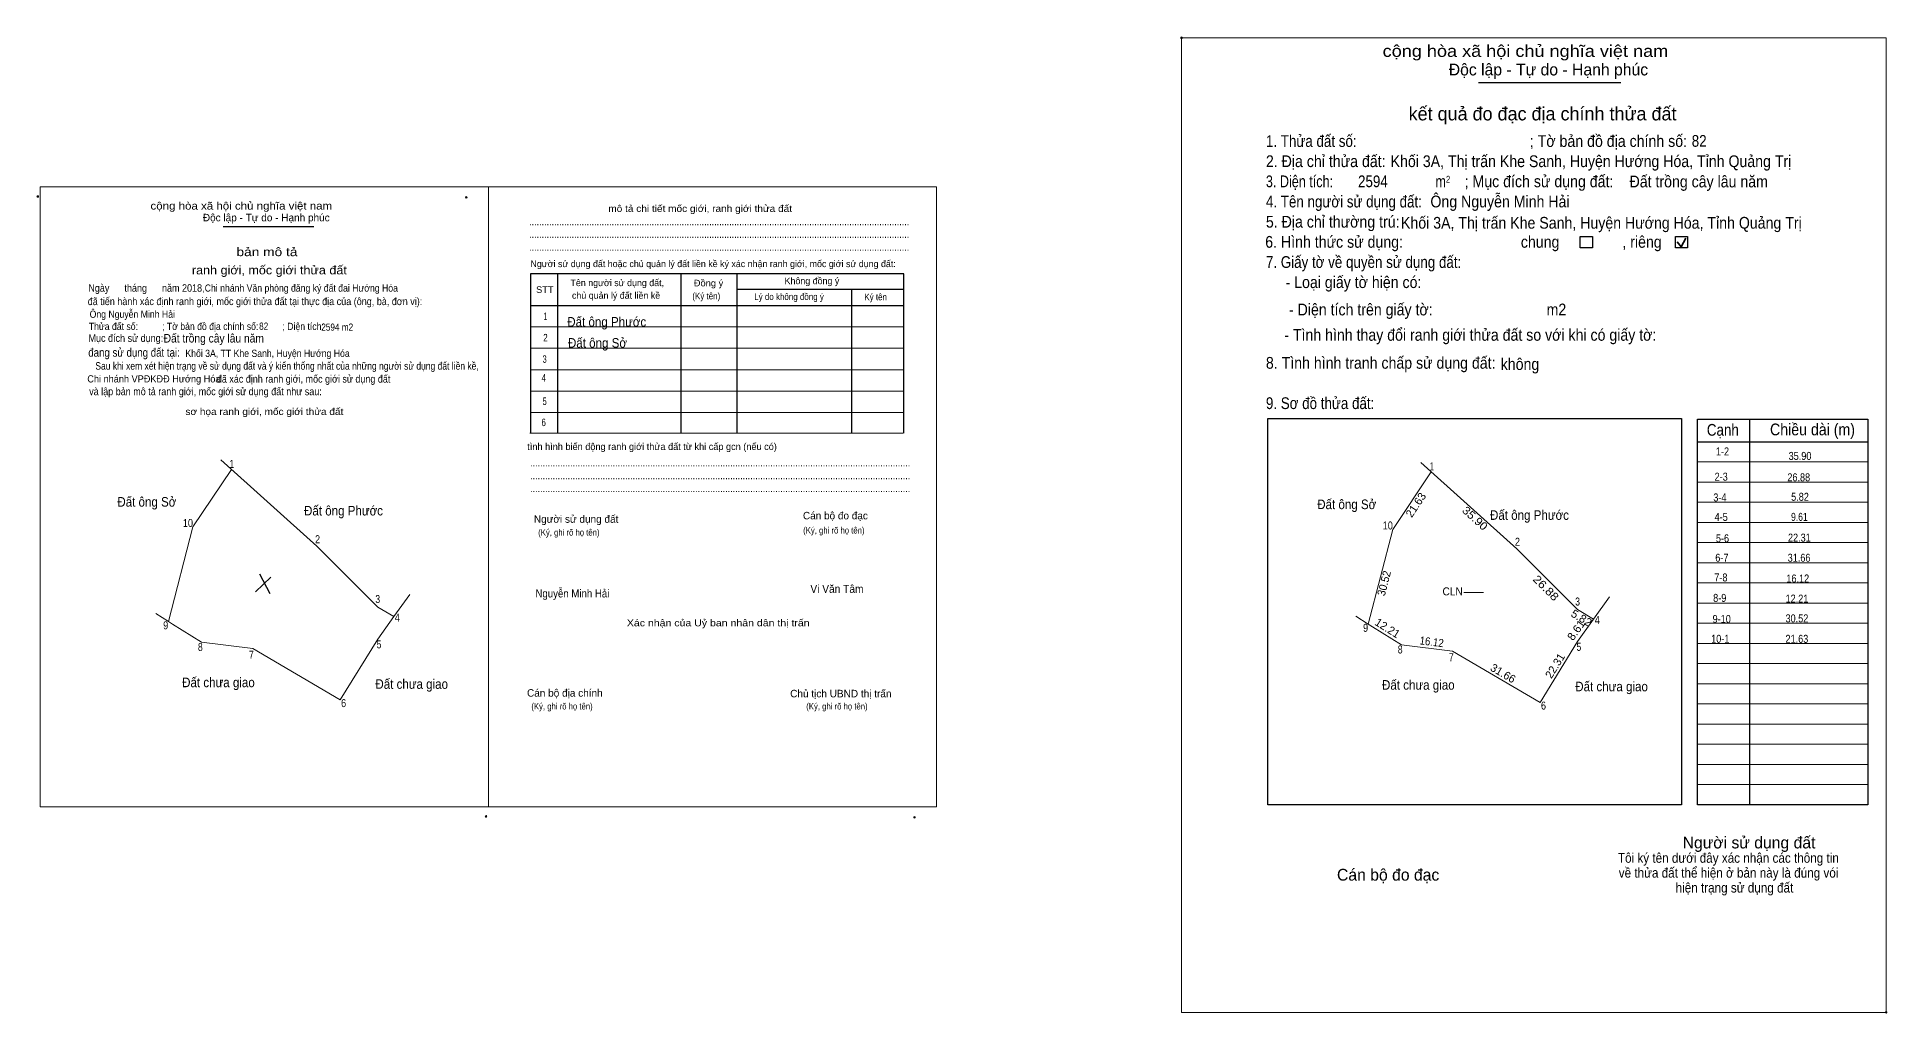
# Model space of a CAD drawing. Header units: metres. Extents: x 552516 to 553950, y 1838643 to 1838948.
# Drawn here: x 553372 to 553950, y 1838643 to 1838948 of the extents above; entities that cross this region are included whole.
import ezdxf
from ezdxf.enums import TextEntityAlignment as Align

# ---------------------------------------------------------------- set-up
doc = ezdxf.new("R2010")
doc.units = ezdxf.units.M
doc.header["$PDMODE"] = 32
doc.header["$PDSIZE"] = 0.5
for name, color, linetype, lineweight in [('17', 7, 'Continuous', 13), ('2', 7, 'Continuous', 13), ('63', 7, 'Continuous', 13), ('7', 7, 'Continuous', 13)]:
    doc.layers.add(name, color=color, linetype=linetype, lineweight=lineweight)
for name, color, linetype in [('25', 7, 'Continuous'), ('4', 7, 'Continuous'), ('6', 7, 'Continuous')]:
    doc.layers.add(name, color=color, linetype=linetype)

msp = doc.modelspace()

# ---------------------------------------------------------------- linework, layer by layer
at = {"layer": '2'}
for p, q in [((553817.78, 1838774.92), (553823.97, 1838774.92)), ((553413.14, 1838765.8), (553409.24, 1838768.28)), ((553413.14, 1838765.8), (553414.43, 1838764.97)), ((553787.93, 1838765.02), (553784.03, 1838767.5)), ((553787.93, 1838765.02), (553789.22, 1838764.19))]:
    msp.add_line(p, q, dxfattribs=at)
for points in [[(553429.52, 1838816.31), (553459.52, 1838789.34), (553478.54, 1838770.34), (553483.53, 1838767.34)], [(553804.31, 1838815.53), (553834.31, 1838788.56), (553853.33, 1838769.56), (553858.32, 1838766.56)], [(553413.14, 1838765.8), (553420.82, 1838795.34), (553432.82, 1838813.34)], [(553787.93, 1838765.02), (553795.61, 1838794.56), (553807.61, 1838812.56)], [(553488.51, 1838774.29), (553483.53, 1838767.34), (553478.52, 1838760.34)], [(553863.3, 1838773.51), (553858.32, 1838766.56), (553853.31, 1838759.56)], [(553478.52, 1838760.34), (553466.82, 1838741.34), (553439.5, 1838757.34), (553423.5, 1838759.34), (553414.43, 1838764.97)], [(553853.31, 1838759.56), (553841.61, 1838740.56), (553814.29, 1838756.56), (553798.29, 1838758.56), (553789.22, 1838764.19)]]:
    msp.add_lwpolyline(points, dxfattribs=at)
at = {"layer": '63', "lineweight": 25}
for p, q in [((553445.11, 1838779.69), (553440.36, 1838775.13)), ((553441.57, 1838780.71), (553444.81, 1838774.53))]:
    msp.add_line(p, q, dxfattribs=at)
at = {"layer": '7', "lineweight": 25}
for p, q in [((553822.32, 1838934.18), (553866.83, 1838934.18)), ((553430.25, 1838889.15), (553458.56, 1838889.15)), ((553534.63, 1838874.38), (553534.63, 1838824.66)), ((553573.25, 1838874.18), (553573.25, 1838824.66)), ((553590.68, 1838874.18), (553590.68, 1838824.66)), ((553590.68, 1838869.58), (553642.89, 1838869.58)), ((553626.53, 1838869.58), (553626.53, 1838824.66)), ((553526.24, 1838864.5), (553642.89, 1838864.5)), ((553907.03, 1838829), (553907.03, 1838708.59)), ((553890.76, 1838821.96), (553943.99, 1838821.96))]:
    msp.add_line(p, q, dxfattribs=at)
at = {"layer": '7', "lineweight": 35}
for p, q in [((553884.4, 1838884.43), (553885.65, 1838882.8)), ((553885.65, 1838882.8), (553887.17, 1838885.52))]:
    msp.add_line(p, q, dxfattribs=at)
at = {"layer": '7'}
for p, q in [((553526.24, 1838857.82), (553642.89, 1838857.82)), ((553526.24, 1838851.15), (553642.89, 1838851.15)), ((553526.24, 1838844.47), (553642.89, 1838844.47)), ((553526.24, 1838837.79), (553642.89, 1838837.79)), ((553526.24, 1838831.11), (553642.89, 1838831.11)), ((553526.04, 1838824.66), (553642.69, 1838824.66)), ((553890.76, 1838815.66), (553943.99, 1838815.66)), ((553890.76, 1838809.36), (553943.99, 1838809.36)), ((553890.76, 1838803.07), (553943.99, 1838803.07)), ((553890.76, 1838796.77), (553943.99, 1838796.77)), ((553890.76, 1838790.47), (553943.99, 1838790.47)), ((553890.76, 1838784.17), (553943.99, 1838784.17)), ((553890.76, 1838777.87), (553943.99, 1838777.87)), ((553890.76, 1838771.57), (553943.99, 1838771.57)), ((553890.76, 1838765.27), (553943.99, 1838765.27)), ((553890.76, 1838758.98), (553943.99, 1838758.98)), ((553890.76, 1838752.68), (553943.99, 1838752.68)), ((553890.76, 1838746.38), (553943.99, 1838746.38)), ((553890.76, 1838740.08), (553943.99, 1838740.08)), ((553890.76, 1838733.78), (553943.99, 1838733.78)), ((553890.76, 1838727.48), (553943.99, 1838727.48)), ((553890.76, 1838721.18), (553943.99, 1838721.18)), ((553890.76, 1838714.89), (553943.99, 1838714.89))]:
    msp.add_line(p, q, dxfattribs=at)
for points in [[(553729.61, 1838948.14), (553949.72, 1838948.14), (553949.72, 1838643.71), (553729.61, 1838643.71)], [(553373.1, 1838901.56), (553513.1, 1838901.56), (553513.1, 1838707.91), (553373.1, 1838707.91)], [(553513.11, 1838901.55), (553653.11, 1838901.55), (553653.11, 1838707.91), (553513.11, 1838707.91)], [(553513.11, 1838901.55), (553653.11, 1838901.55), (553653.11, 1838707.91), (553513.11, 1838707.91)]]:
    msp.add_lwpolyline(points, close=True, dxfattribs=at)
at = {"layer": '7', "lineweight": 25}
for points in [[(553854.17, 1838886.05), (553857.95, 1838886.05), (553857.95, 1838882.53), (553854.17, 1838882.53)], [(553883.91, 1838886.05), (553887.69, 1838886.05), (553887.69, 1838882.53), (553883.91, 1838882.53)], [(553756.6, 1838829.21), (553885.72, 1838829.21), (553885.72, 1838708.59), (553756.6, 1838708.59)], [(553890.76, 1838829), (553943.99, 1838829), (553943.99, 1838708.59), (553890.76, 1838708.59)]]:
    msp.add_lwpolyline(points, close=True, dxfattribs=at)
msp.add_lwpolyline([(553642.89, 1838824.66), (553642.89, 1838874.38), (553526.24, 1838874.38), (553526.24, 1838824.66)], dxfattribs=at)
at = {"layer": '7'}
for p in [(553729.61, 1838948.14), (553372.35, 1838898.57), (553506.19, 1838898.29), (553512.35, 1838704.92), (553646.19, 1838704.64), (553949.71, 1838643.71)]:
    msp.add_point(p, dxfattribs=at)

# ---------------------------------------------------------------- texts
at = {"layer": '17'}
for s, width, p in [('Nguyễn Minh Hải', 0.9, (553527.8, 1838773.33)), ('Vi Văn Tâm', 0.95, (553613.67, 1838774.76))]:
    msp.add_text(s, height=2.5, dxfattribs=dict(at, width=width)).set_placement(p)
at = {"layer": '2'}
for s, height, width, p in [('Đất ông Phước', 3, 0.9, (553550.06, 1838857.92)), ('Đất ông Sở', 3, 0.9, (553547.16, 1838851.34)), ('Đất ông Sở', 3, 0.9, (553406.41, 1838801.69)), ('Đất ông Sở', 3, 0.9, (553781.2, 1838800.91)), ('Đất ông Phước', 3, 0.9, (553467.84, 1838798.94)), ('Đất ông Phước', 3, 0.9, (553838.28, 1838797.56)), ('CLN', 2.5, 0.95, (553814.285, 1838773.97)), ('Đất chưa giao', 3, 0.9, (553428.78, 1838745.29)), ('Đất chưa giao', 3, 0.9, (553489.14, 1838744.79)), ('Đất chưa giao', 3, 0.9, (553803.57, 1838744.51)), ('Đất chưa giao', 3, 0.9, (553863.93, 1838744.01))]:
    msp.add_text(s, height=height, dxfattribs=dict(at, width=width)).set_placement(p, align=Align.CENTER)
at = {"layer": '25'}
for s, height, width, p in [('Chi nhánh Văn phòng đăng ký đất đai Hướng Hóa', 2.25, 0.9, (553424.49, 1838868.85)), ('Đất trồng cây lâu năm ', 2.66, 0.9, (553411.66, 1838852.96)), ('Chi nhánh VPĐKĐĐ Hướng Hóa', 2.25, 0.95, (553387.81, 1838840.48))]:
    msp.add_text(s, height=height, dxfattribs=dict(at, width=width)).set_placement(p)
at = {"layer": '4', "width": 0.85}
for s, height, p in [('2594', 3.67, (553784.74, 1838901.47)), ('2594 m2', 2.25, (553460.9, 1838856.64))]:
    msp.add_text(s, height=height, dxfattribs=at).set_placement(p)
at = {"layer": '6', "width": 0.9}
for s, height, p in [('Đất trồng cây lâu năm', 3.67, (553869.55, 1838901.42)), ('Ông Nguyễn Minh Hải', 3.67, (553807.35, 1838895.17)), ('Ông Nguyễn Minh Hải', 2.25, (553388.54, 1838860.68))]:
    msp.add_text(s, height=height, dxfattribs=at).set_placement(p)
at = {"layer": '63'}
for s, width, p in [('1-2', 0.85, (553898.575, 1838817.69)), ('35.90', 0.85, (553922.79, 1838816.28)), ('2-3', 0.85, (553898.165, 1838809.79)), ('26.88', 0.85, (553922.395, 1838809.6)), ('3-4', 0.85, (553897.76, 1838803.31)), ('5.82', 0.85, (553922.79, 1838803.52)), ('4-5', 0.85, (553898.165, 1838797.23)), ('9.61', 0.8, (553922.585, 1838797.24)), ('5-6', 0.85, (553898.575, 1838790.55)), ('22.31', 0.85, (553922.59, 1838790.76)), ('6-7', 0.85, (553898.375, 1838784.48)), ('31.66', 0.85, (553922.495, 1838784.48)), ('7-8', 0.85, (553898.075, 1838778.32)), ('16.12', 0.85, (553922.095, 1838777.99)), ('8-9', 0.85, (553897.72, 1838771.93)), ('12.21', 0.85, (553921.83, 1838771.71)), ('9-10', 0.85, (553898.33, 1838765.35)), ('30.52', 0.85, (553921.825, 1838765.54)), ('10-1', 0.85, (553897.88, 1838759.16)), ('21.63', 0.85, (553921.815, 1838759.15))]:
    msp.add_text(s, height=2.5, dxfattribs=dict(at, width=width)).set_placement(p, align=Align.CENTER)
for s, width, p in [(' 1', 0.75, (553433.69, 1838813.8)), (' 1', 0.75, (553808.48, 1838813.02)), (' 10', 0.85, (553420.82, 1838795.34)), (' 10', 0.85, (553795.61, 1838794.56)), (' 2', 0.85, (553460.53, 1838790.26)), (' 2', 0.85, (553835.32, 1838789.48)), (' 3', 0.8, (553479.27, 1838771.58)), (' 4', 0.85, (553485.46, 1838765.81)), (' 3', 0.8, (553854.06, 1838770.8)), (' 9', 0.85, (553413.09, 1838763.37)), (' 9', 0.85, (553787.88, 1838762.59)), (' 4', 0.85, (553860.25, 1838765.03)), (' 8', 0.8, (553423.86, 1838756.61)), (' 7', 0.8, (553439.82, 1838754.2)), (' 5', 0.8, (553479.67, 1838757.43)), (' 8', 0.8, (553798.65, 1838755.83)), (' 5', 0.8, (553854.46, 1838756.65)), (' 7', 0.8, (553814.61, 1838753.42)), (' 6', 0.85, (553468.66, 1838739.08)), (' 6', 0.85, (553843.45, 1838738.3))]:
    msp.add_text(s, height=2.5, dxfattribs=dict(at, width=width)).set_placement(p, align=Align.RIGHT)
for s, rotation, p in [('21.63', 56.31, (553803.831, 1838801.532)), ('12.21', 328.054, (553793.284, 1838762.69)), ('31.66', 329.645, (553829.413, 1838748.546)), ('22.31', 58.376, (553847.332, 1838751.335))]:
    msp.add_text(s, height=2.5, rotation=rotation, dxfattribs=at).set_placement(p, align=Align.CENTER)
for s, rotation, width, p in [('35.90', 318.048, 1.1, (553820.434, 1838797.113)), ('30.52', 75.427, 0.95, (553794.065, 1838777.435)), ('26.88', 315.03, 1.15, (553842.542, 1838775.402)), ('5.82', 328.986, 1.05, (553853.881, 1838765.846)), ('8.61', 54.408, 1.05, (553853.877, 1838762.392)), ('16.12', 352.875, 0.9, (553807.6, 1838758.231))]:
    msp.add_text(s, height=2.5, rotation=rotation, dxfattribs=dict(at, width=width)).set_placement(p, align=Align.CENTER)
at = {"layer": '7'}
for s, height, width, p in [('cộng hòa xã hội chủ nghĩa việt nam', 3.674, 1.15, (553792.42, 1838942.18)), ('1. Thửa đất số:', 3.674, 0.85, (553755.96, 1838914.05)), ('; Tờ bản đồ địa chính số:', 3.674, 0.9, (553838.39, 1838914.05)), ('82', 3.67, 0.85, (553888.97, 1838914.1)), ('2. Địa chỉ thửa đất:', 3.674, 0.9, (553755.96, 1838907.75)), ('Khối 3A, Thị trấn Khe Sanh, Huyện Hướng Hóa, Tỉnh Quảng Trị', 3.67, 0.9, (553794.91, 1838907.75)), ('3. Diện tích:', 3.674, 0.8, (553755.96, 1838901.46)), ('m', 3.674, 0.8, (553808.92, 1838901.46)), ('2', 2.099, 0.8, (553812.23, 1838902.92)), ('; Mục đích sử dụng đất:', 3.674, 0.9, (553818.03, 1838901.46)), ('cộng hòa xã hội chủ nghĩa việt nam', 2.337, 1.15, (553407.55, 1838894.49)), ('4. Tên người sử dụng đất:', 3.674, 0.85, (553755.96, 1838895.15)), ('........................................................................................................................................................', 2.337, 0.9, (553525.79, 1838889.61)), ('5. Địa chỉ thường trú:', 3.674, 0.9, (553755.96, 1838888.85)), ('Khối 3A, Thị trấn Khe Sanh, Huyện Hướng Hóa, Tỉnh Quảng Trị', 3.67, 0.9, (553798.15, 1838888.52)), ('........................................................................................................................................................', 2.337, 0.9, (553525.79, 1838885.61)), ('6. Hình thức sử dụng:', 3.674, 0.9, (553755.74, 1838882.56)), ('chung                , riêng', 3.674, 0.9, (553835.59, 1838882.56)), ('........................................................................................................................................................', 2.337, 0.9, (553525.79, 1838881.6)), ('7. Giấy tờ về quyền sử dụng đất:', 3.674, 0.85, (553755.96, 1838876.26)), ('Đồng ý', 2.07, 1.05, (553577.25, 1838870.5)), ('     - Loại giấy tờ hiện có:', 3.67, 0.9, (553755.96, 1838869.97)), (' đã tiến hành xác định ranh giới, mốc giới thửa đất tại thực địa của (ông, bà, đơn vị):', 2.34, 0.9, (553387.17, 1838864.64)), ('Ngày      tháng      năm 2018,', 2.34, 0.9, (553388.13, 1838868.82)), ('STT', 2.07, 1.05, (553527.98, 1838868.44)), ('(Ký tên)', 2.07, 0.9, (553576.8, 1838866.45)), ('Lý do không đồng ý', 2.07, 0.9, (553596.14, 1838866.24)), ('Ký tên', 2.07, 0.9, (553630.53, 1838866.15)), ('                                                                       - Diện tích trên giấy tờ:                             m2', 3.67, 0.9, (553676.04, 1838861.43)), ('Thửa đất số:          ; Tờ bản đồ địa chính số:          ; Diện tích:', 2.25, 0.9, (553388.28, 1838856.88)), ('Mục đích sử dụng:', 2.34, 0.9, (553388.19, 1838853.17)), ('82', 2.25, 0.85, (553441.48, 1838856.94)), ('     - Tình hình thay đổi ranh giới thửa đất so với khi có giấy tờ:', 3.67, 0.9, (553755.55, 1838853.51)), ('đang sử dụng đất tại:', 2.66, 0.85, (553388.12, 1838848.52)), ('Khối 3A, TT Khe Sanh, Huyện Hướng Hóa', 2.25, 0.9, (553418.46, 1838848.45)), ('8. Tình hình tranh chấp sử dụng đất: ', 3.67, 0.9, (553755.96, 1838844.77)), ('Sau khi xem xét hiện trạng về sử dụng đất và ý kiến thống nhất của những người sử dụng đất liền kề,', 2.337, 0.85, (553390.33, 1838844.48)), ('đã xác định ranh giới, mốc giới sử dụng đất', 2.33, 0.9, (553428.28, 1838840.43)), ('không', 3.674, 0.9, (553829.3, 1838844.38)), (' và lập bản mô tả ranh giới, mốc giới sử dụng đất như sau:', 2.337, 0.9, (553387.62, 1838836.5)), ('9. Sơ đồ thửa đất:', 3.674, 0.85, (553755.96, 1838832.17)), ('Cạnh', 3.674, 0.85, (553893.69, 1838823.84)), ('Chiều dài (m)', 3.674, 0.9, (553913.42, 1838823.97)), ('........................................................................................................................................................', 2.337, 0.9, (553526.1, 1838814.24)), ('........................................................................................................................................................', 2.337, 0.9, (553526.1, 1838810.24)), ('........................................................................................................................................................', 2.337, 0.9, (553526.1, 1838806.23)), ('(Ký, ghi rõ họ tên)', 2.003, 0.9, (553528.65, 1838792.64)), ('(Ký, ghi rõ họ tên)', 2.003, 0.9, (553611.42, 1838793.3)), ('(Ký, ghi rõ họ tên)', 2.003, 0.9, (553526.51, 1838738.33)), ('(Ký, ghi rõ họ tên)', 2.003, 0.9, (553612.38, 1838738.33))]:
    msp.add_text(s, height=height, dxfattribs=dict(at, width=width)).set_placement(p)
for s, height, p in [('Độc lập - Tự do - Hạnh phúc', 3.674, (553813.07, 1838936.39)), ('Độc lập - Tự do - Hạnh phúc', 2.337, (553423.91, 1838890.82)), ('Người sử dụng đất hoặc chủ quản lý đất liền kề ký xác nhận ranh giới, mốc giới sử dụng đất:', 2.07, (553526.24, 1838876.51)), ('Tên người sử dụng đất,', 2.07, (553538.74, 1838870.57)), ('Không đồng ý', 2.07, (553605.62, 1838871.18)), ('chủ quản lý đất liền kề', 2.07, (553539.21, 1838866.62)), ('tình hình biến động ranh giới thửa đất từ khi cấp gcn (nếu có)', 2.136, (553525.25, 1838819.38)), ('Người sử dụng đất', 2.337, (553527.31, 1838796.65)), ('Cán bộ đo đạc', 2.332, (553611.35, 1838797.72)), ('Cán bộ địa chính', 2.337, (553525.16, 1838742.33)), ('Chủ tịch UBND thị trấn', 2.34, (553607.36, 1838742.13)), ('Người sử dụng đất', 3.674, (553886.13, 1838694.93)), ('Cán bộ đo đạc', 3.674, (553778.16, 1838684.87))]:
    msp.add_text(s, height=height, dxfattribs=at).set_placement(p)
for s, height, p in [('kết quả đo đạc địa chính thửa đất', 4.199, (553842.375, 1838922.34)), ('.', 1.05, (553949.733, 1838643.21))]:
    msp.add_text(s, height=height, dxfattribs=at).set_placement(p, align=Align.CENTER)
for s, height, width, p in [('mô tả chi tiết mốc giới, ranh giới thửa đất', 2.136, 1.1, (553579.25, 1838893.74)), ('bản mô tả', 2.671, 1.2, (553443.93, 1838879.93)), ('ranh giới, mốc giới thửa đất', 2.671, 1.1, (553444.685, 1838874.25)), ('1', 2.337, 0.65, (553530.9, 1838859.99)), ('2', 2.337, 0.8, (553530.925, 1838853.31)), ('3', 2.337, 0.75, (553530.655, 1838846.62)), ('4', 2.337, 0.8, (553530.4, 1838840.78)), ('sơ họa ranh giới, mốc giới thửa đất', 2.136, 1.1, (553443.12, 1838830.31)), ('5', 2.337, 0.75, (553530.675, 1838833.45)), ('6', 2.337, 0.8, (553530.365, 1838826.84)), ('Xác nhận của Uỷ ban nhân dân thị trấn', 2.14, 1.15, (553584.89, 1838764.31)), ('Tôi ký tên dưới đây xác nhận các thông tin', 3.035, 0.9, (553900.42, 1838690.45)), ('về thửa đất thể hiện ở bản này là đúng vói', 3.035, 0.9, (553900.475, 1838685.8)), ('hiện trạng sử dụng đất', 3.035, 0.9, (553902.315, 1838681.15))]:
    msp.add_text(s, height=height, dxfattribs=dict(at, width=width)).set_placement(p, align=Align.CENTER)

doc.saveas('drawing.dxf')
